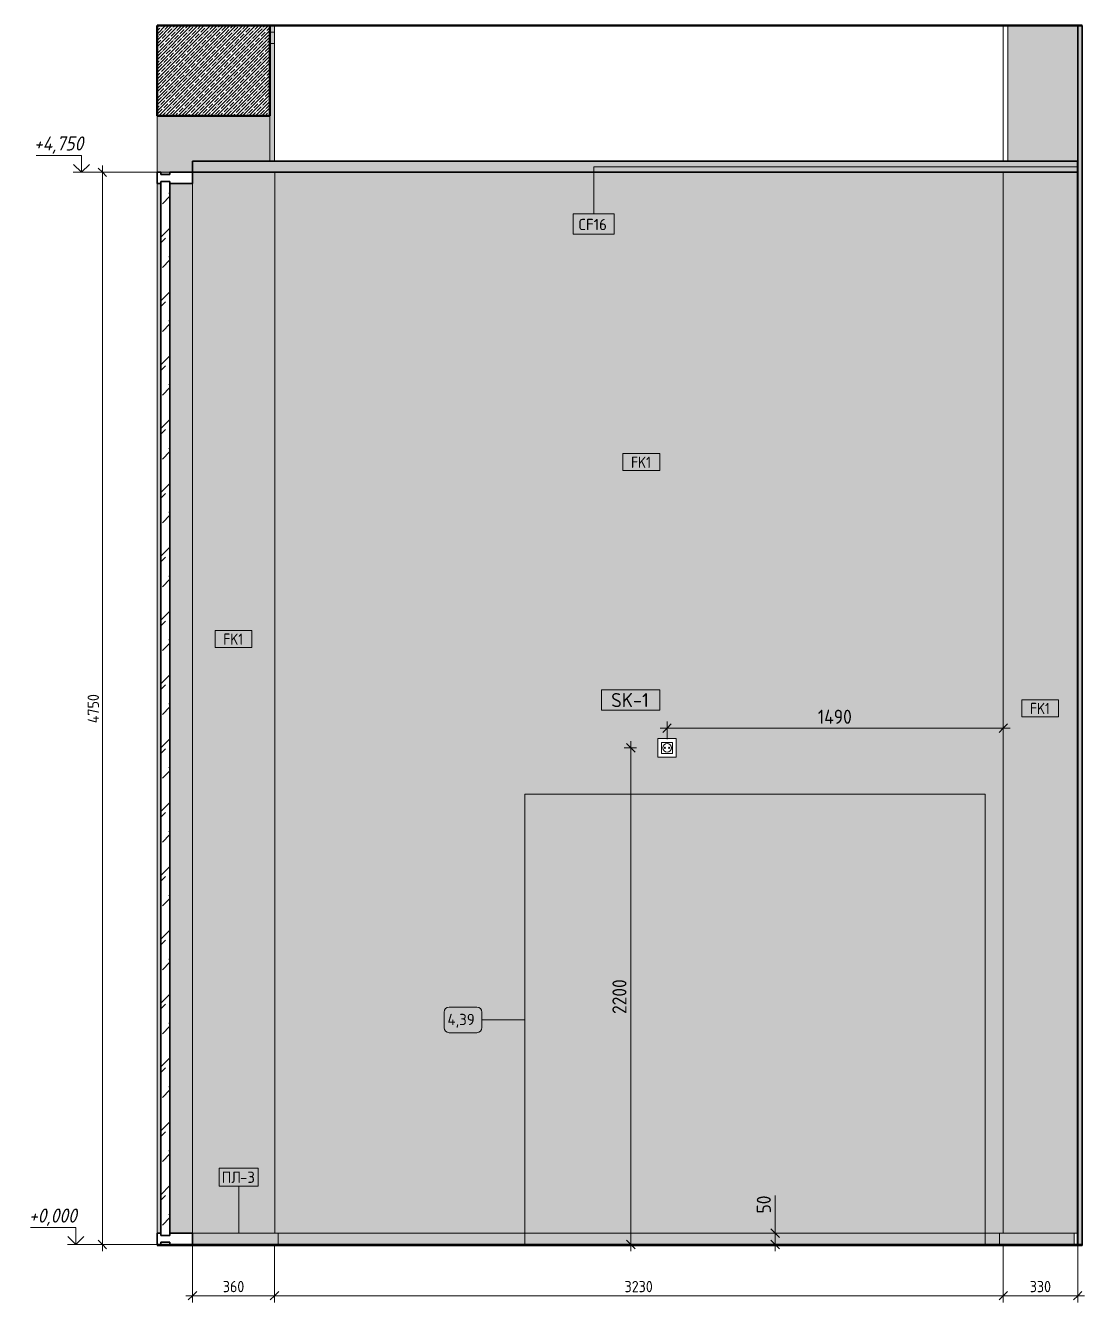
# Model space of a CAD drawing. Header units: millimetres. Extents: x 63432 to 177405, y -1987 to 27578.
# Drawn here: x 152721 to 157415, y 8143 to 13800 of the extents above; entities that cross this region are included whole.
import ezdxf

# ---------------------------------------------------------------- set-up
doc = ezdxf.new("R2010")
doc.units = ezdxf.units.MM
for name, color, linetype, lineweight in [('A-ANNO-DIMS', 7, 'Continuous', 9), ('A-ANNO-DIMS-25', 7, 'Continuous', 9), ('A-CLNG-IDEN', 7, 'Continuous', 9), ('A-FLOR', 7, 'Continuous', 9), ('A-GENM-1', 7, 'Continuous', 9), ('A-GENM-IDEN', 7, 'Continuous', 9), ('A-GLAZ-CURT', 7, 'Continuous', 9), ('A-GLAZ-CURT-3', 7, 'Continuous', 30), ('A-GLAZ-CWMG', 7, 'Continuous', 9), ('A-GLAZ-CWMG-2', 7, 'Continuous', 30), ('A-WALL', 7, 'Continuous', 9), ('A-WALL-IDEN', 7, 'Continuous', 9), ('A-WALL-PATT', 7, 'Continuous', 9), ('E-ELEC-EQPM', 7, 'Continuous', 9), ('E-ELEC-FIXT-IDEN', 7, 'Continuous', 9), ('G-ANNO-DIMS', 7, 'Continuous', 9), ('G-ANNO-DIMS-1', 7, 'Continuous', 20), ('I-FURN-IDEN', 7, 'Continuous', 9), ('I-WALL', 7, 'Continuous', 9), ('S-COLS', 7, 'Continuous', 9), ('Электрические приборы', 7, 'Continuous', 9)]:
    doc.layers.add(name, color=color, linetype=linetype, lineweight=lineweight)
for name, color, linetype, lineweight, true_color in [('A-CLNG-1', 7, 'Continuous', 9, 0x787878), ('A-CLNG-FNSH-1', 7, 'Continuous', 30, 0x3c3c3c), ('A-FLOR-1', 7, 'Continuous', 9, 0x787878), ('A-FLOR-FNSH-1', 7, 'Continuous', 30, 0x3c3c3c), ('A-FLOR-FNSH-2', 7, 'Continuous', 40, 0x3c3c3c), ('A-GLAZ-CURT-2', 7, 'Continuous', 9, 0x787878), ('A-WALL-5', 7, 'Continuous', 30, 0x3c3c3c), ('A-WALL-FNSH-3', 7, 'Continuous', 30, 0x3c3c3c), ('I-FURN-6', 7, 'Continuous', 9, 0xc0c0c0), ('I-FURN-8', 7, 'Continuous', 9, 0xacacac), ('I-WALL-1', 7, 'Continuous', 9, 0x787878), ('Розетки', 7, 'Continuous', 9, 0xff1e23)]:
    doc.layers.add(name, color=color, linetype=linetype, lineweight=lineweight, true_color=true_color)
doc.layers.add('I-FURN-7', color=7, linetype='Continuous', lineweight=9, true_color=0x7f7f7f, transparency=0.7)
doc.styles.add('GOST Common_5', font='GOST_Common.ttf', dxfattribs={"width": 0.9, "height": 50})
doc.styles.add('GOST Common_6', font='GOST_Common.ttf', dxfattribs={"height": 50})
doc.styles.add('GOST Common_7', font='GOST_Common.ttf', dxfattribs={"height": 62.5})
doc.styles.add('ISOCPEUR_2', font='isocpeur.ttf', dxfattribs={"width": 0.9, "height": 62.5})
doc.styles.add('ISOCPEUR_3', font='isocpeur.ttf', dxfattribs={"width": 0.9, "height": 50})
doc.styles.add('ISOCPEUR_I', font='isocpeui.ttf', dxfattribs={"width": 0.9, "height": 62.5})
doc.dimstyles.new('ISO-2_0_0_9К_Средний_округл2', dxfattribs={"dimscale": 304.8, "dimtxt": 49.799059, "dimasz": 0.123031, "dimexe": 0.098425, "dimexo": 0, "dimgap": 0, "dimtad": 1, "dimdec": 0, "dimrnd": 10, "dimzin": 0, "dimdsep": 46, "dimtxsty": 'ISOCPEUR_3', "dimblk1": 'OBLIQUE', "dimblk2": 'OBLIQUE', "dimsah": 1, "dimcen": 0.09, "dimdle": 0.098425, "dimazin": 0, "dimtfac": 1, "dimtdec": 4, "dimtix": 1, "dimtmove": 0, "dimatfit": 3, "dimfxl": 1, "dimtvp": 1, "dimtolj": 1, "dimtzin": 0, "dimarcsym": 2})
doc.dimstyles.new('ISO-2_5_0_9К_БОЛЬШОЙ_1', dxfattribs={"dimscale": 304.8, "dimtxt": 62.248823, "dimasz": 0.123031, "dimexe": 0.098425, "dimexo": 0.246063, "dimgap": 0, "dimtad": 1, "dimdec": 0, "dimrnd": 10, "dimzin": 0, "dimdsep": 46, "dimtxsty": 'ISOCPEUR_2', "dimblk1": 'OBLIQUE', "dimblk2": 'OBLIQUE', "dimsah": 1, "dimcen": 0.09, "dimdle": 0.098425, "dimazin": 0, "dimtfac": 1, "dimtdec": 4, "dimtix": 1, "dimtmove": 0, "dimatfit": 3, "dimfxl": 1, "dimtvp": 1, "dimtolj": 1, "dimtzin": 0, "dimarcsym": 2})
doc.dimstyles.new('ISO-2_5_0_9К_БОЛЬШОЙ_округление_1', dxfattribs={"dimscale": 304.8, "dimtxt": 62.248823, "dimasz": 0.123031, "dimexe": 0.098425, "dimexo": 0, "dimgap": 0, "dimtad": 1, "dimdec": 0, "dimrnd": 10, "dimzin": 0, "dimdsep": 46, "dimtxsty": 'ISOCPEUR_2', "dimblk1": 'OBLIQUE', "dimblk2": 'OBLIQUE', "dimsah": 1, "dimcen": 0.09, "dimdle": 0.098425, "dimazin": 0, "dimtfac": 1, "dimtdec": 4, "dimtix": 1, "dimtmove": 1, "dimatfit": 3, "dimfxl": 1, "dimtvp": 1, "dimtolj": 1, "dimtzin": 0, "dimarcsym": 2})
pattern_1 = [(45, (155480.13, 0), (-14.25598, 14.25598), []), (45, (155494.386, 0), (-14.25598, 14.25598), [25.202, -5.04, 0.8382, -4.202])]
pattern_2 = [(0, (155480.1304, 0), (30.48, 7.62), [2.515, -20.345, 2.515, -20.345, -121.92]), (0, (155480.1304, 0), (30.48, 7.62), [-45.72, 2.515, -43.205, 2.515, -20.345, -53.34]), (0, (155480.1304, 0), (30.48, 7.62), [-114.3, 2.515, -12.725, 2.515, -35.585]), (120, (155491.5604, 3.81), (-21.8391136, 22.5864543), [2.515, -20.345, 2.515, -20.345, -121.92]), (120, (155491.5604, 3.81), (-21.8391136, 22.5864543), [-45.72, 2.515, -43.205, 2.515, -20.345, -53.34]), (120, (155491.5604, 3.81), (-21.8391136, 22.5864543), [-114.3, 2.515, -12.725, 2.515, -35.585]), (240, (155495.3704, 19.05), (-8.6408864, -30.2064543), [2.515, -20.345, 2.515, -20.345, -121.92]), (240, (155495.3704, 19.05), (-8.6408864, -30.2064543), [-45.72, 2.515, -43.205, 2.515, -20.345, -53.34]), (240, (155495.3704, 19.05), (-8.6408864, -30.2064543), [-114.3, 2.515, -12.725, 2.515, -35.585])]

# ---------------------------------------------------------------- blocks, each defined once
blk = doc.blocks.new('Прямоугольный импост - Импост структурный с накладкой - 160мм-23562105-Развертка 3_12-5')
at = {"layer": 'A-GLAZ-CWMG-2'}
for p, q in [((-15633, 13150), (-15650, 13150)), ((-15650, 13150), (-15650, 13100)), ((-15633, 13140), (-15633, 13150)), ((-15593, 13140), (-15633, 13140)), ((-15493, 13150), (-15593, 13150)), ((-15593, 13150), (-15593, 13140)), ((-15493, 13100), (-15493, 13150)), ((-15650, 13100), (-15633, 13100)), ((-15633, 13100), (-15633, 13110)), ((-15633, 13110), (-15593, 13110)), ((-15593, 13110), (-15593, 13100)), ((-15593, 13100), (-15493, 13100))]:
    blk.add_line(p, q, dxfattribs=at)
blk = doc.blocks.new('Прямоугольный импост - Импост структурный с накладкой - 160мм-30335138-Развертка 3_12-5')
at = {"layer": 'A-GLAZ-CWMG'}
h = blk.add_hatch(color=256, dxfattribs=at)
h.paths.add_polyline_path([(-15593, 8400), (-15593, 8410), (-15633, 8410), (-15633, 8400), (-15628.8, 8400)])
h.paths.add_polyline_path([(-15633, 13140), (-15593, 13140), (-15593, 13150), (-15633, 13150)])
for points in [[(-15650, 8450), (-15633, 8450), (-15633, 13100), (-15650, 13100), (-15650, 9070.7)], [(-15593, 8450), (-15493, 8450), (-15493, 13100), (-15593, 13100), (-15593, 9070.7)]]:
    blk.add_hatch(color=256, dxfattribs=at).paths.add_polyline_path(points)
for p, q in [((-15633, 13150), (-15593, 13150)), ((-15650, 13100), (-15650, 8450)), ((-15493, 13100), (-15493, 8450)), ((-15593, 8400), (-15633, 8400))]:
    blk.add_line(p, q, dxfattribs=at)
blk = doc.blocks.new('Системная панель - Стекло - 40мм-30335156-Развертка 3_12-5')
at = {"layer": 'A-GLAZ-CURT-2'}
h = blk.add_hatch(dxfattribs=at)
h.set_pattern_fill('FP_51', color=256, style=0, pattern_type=2)
h.set_pattern_definition([(45, (-13499.5, 25), (-70.7107, 70.7107), [50, -150]), (45, (-13549.5, 0), (-70.7107, 70.7107), [150, -50]), (45, (-13449.5, -25), (-70.7107, 70.7107), [50, -150])])
h.paths.add_polyline_path([(-15633, 8440), (-15593, 8440), (-15593, 13110), (-15633, 13110), (-15633, 9070.7)])
at = {"layer": 'A-GLAZ-CURT-3'}
for p, q in [((-15593, 13110), (-15633, 13110)), ((-15633, 13110), (-15633, 8440)), ((-15593, 8440), (-15593, 13110)), ((-15633, 8440), (-15593, 8440))]:
    blk.add_line(p, q, dxfattribs=at)
blk = doc.blocks.new('Прямоугольный импост - Импост структурный с накладкой - 160мм-23562112-Развертка 3_12-5')
at = {"layer": 'A-GLAZ-CWMG-2'}
for p, q in [((-15633, 8450), (-15650, 8450)), ((-15650, 8450), (-15650, 8400)), ((-15633, 8440), (-15633, 8450)), ((-15593, 8440), (-15633, 8440)), ((-15493, 8450), (-15593, 8450)), ((-15593, 8450), (-15593, 8440)), ((-15493, 8400), (-15493, 8450)), ((-15650, 8400), (-15633, 8400)), ((-15633, 8400), (-15633, 8410)), ((-15633, 8410), (-15593, 8410)), ((-15593, 8410), (-15593, 8400)), ((-15593, 8400), (-15493, 8400))]:
    blk.add_line(p, q, dxfattribs=at)
blk = doc.blocks.new('Перегородка - 4_39-26237878-Развертка 3_12-5')
at = {"layer": 'I-FURN-7'}
for points in [[(-11980, 8450), (-11980, 10395), (-14020, 10395), (-14020, 8450), (-12062.1, 8450)], [(-13343.6, 8400), (-11980, 8400), (-11980, 8450), (-14020, 8450), (-14020, 8400), (-13599.9, 8400)]]:
    blk.add_hatch(color=256, dxfattribs=at).paths.add_polyline_path(points)
at = {"layer": 'I-FURN-6'}
for p, q in [((-14020, 10395), (-11980, 10395)), ((-14020, 8400), (-14020, 10395)), ((-11980, 8400), (-11980, 10395))]:
    blk.add_line(p, q, dxfattribs=at)
at = {"layer": 'I-FURN-8'}
for p, q in [((-14020, 10395), (-11980, 10395)), ((-14020, 10395), (-11980, 10395)), ((-11980, 10395), (-14020, 10395)), ((-14020, 8400), (-14020, 10395)), ((-11980, 10395), (-11980, 8400))]:
    blk.add_line(p, q, dxfattribs=at)
blk = doc.blocks.new('Плинтус - Плинтус темный _ст_школа_-32864411-Развертка 3_12-5')
at = {"layer": 'A-GENM-1'}
blk.add_hatch(color=256, dxfattribs=at).paths.add_polyline_path([(-15493, 8400), (-15114, 8400), (-15114, 8450), (-15493, 8450), (-15493, 8410)])
for p in [(-15493, 8450), (-15114, 8400)]:
    blk.add_line(p, (-15114, 8450), dxfattribs=at)
blk = doc.blocks.new('Плинтус - Плинтус темный _ст_школа_-32859016-Развертка 3_12-5')
at = {"layer": 'A-GENM-1'}
blk.add_line((-15114, 8450), (-15114, 8400), dxfattribs=at)
blk = doc.blocks.new('Плинтус - Плинтус темный _ст_школа_-32864412-Развертка 3_12-5')
at = {"layer": 'A-GENM-1'}
h = blk.add_hatch(color=256, dxfattribs=at)
h.paths.add_polyline_path([(-15114, 8400), (-14020, 8400), (-14020, 8450), (-15114, 8450), (-15114, 8422.1)])
h.paths.add_polyline_path([(-11916, 8400), (-11916, 8450), (-11980, 8450), (-11980, 8400), (-11927.4, 8400)])
for p, q in [((-15114, 8450), (-14020, 8450)), ((-14020, 8450), (-11980, 8450)), ((-11980, 8450), (-11916, 8450))]:
    blk.add_line(p, q, dxfattribs=at)
blk = doc.blocks.new('Плинтус - Плинтус темный _ст_школа_-32864413-Развертка 3_12-5')
at = {"layer": 'A-GENM-1'}
blk.add_line((-11916, 8400), (-11916, 8450), dxfattribs=at)
blk = doc.blocks.new('Плинтус - Плинтус темный _ст_школа_-32864416-Развертка 3_12-5')
at = {"layer": 'A-GENM-1'}
blk.add_hatch(color=256, dxfattribs=at).paths.add_polyline_path([(-11901, 8400), (-11586, 8400), (-11586, 8450), (-11916, 8450), (-11916, 8400)])
for q in [(-11586, 8450), (-11916, 8400)]:
    blk.add_line((-11916, 8450), q, dxfattribs=at)
blk = doc.blocks.new('Плинтус - Плинтус темный _ст_школа_-32864417-Развертка 3_12-5')
at = {"layer": 'A-GENM-1'}
for p, q in [((-11571, 8450), (-11586, 8450)), ((-11586, 8450), (-11586, 8400)), ((-11571, 8400), (-11571, 8450)), ((-11586, 8400), (-11571, 8400))]:
    blk.add_line(p, q, dxfattribs=at)
blk = doc.blocks.new('Роз - p220-25282436-Развертка 3_12-5')
at = {"layer": 'Розетки'}
for p, q in [((-13414.4, 10624.5), (-13365.4, 10624.5)), ((-13414.4, 10575.5), (-13414.4, 10624.5)), ((-13365.4, 10624.5), (-13365.4, 10575.5)), ((-13365.4, 10575.5), (-13414.4, 10575.5))]:
    blk.add_line(p, q, dxfattribs=at)
for centre, radius, start, end in [((-13389.9, 10600), 19, 0, 180), ((-13389.9, 10600), 19, 180, 0), ((-13399.4, 10600), 2.5, 0, 180), ((-13399.4, 10600), 2.5, 180, 0), ((-13380.4, 10600), 2.5, 0, 180), ((-13380.4, 10600), 2.5, 180, 0)]:
    blk.add_arc(centre, radius, start, end, dxfattribs=at)
blk = doc.blocks.new('Рамки - Рамка х1-25282438-Развертка 3_12-5')
at = {"layer": 'E-ELEC-EQPM'}
for p, q in [((-13430.9, 10641), (-13348.9, 10641)), ((-13430.9, 10559), (-13430.9, 10641)), ((-13348.9, 10641), (-13348.9, 10559)), ((-13414.4, 10624.5), (-13414.4, 10575.5)), ((-13365.4, 10624.5), (-13414.4, 10624.5)), ((-13365.4, 10575.5), (-13365.4, 10624.5)), ((-13348.9, 10559), (-13430.9, 10559)), ((-13414.4, 10575.5), (-13365.4, 10575.5))]:
    blk.add_line(p, q, dxfattribs=at)
blk = doc.blocks.new('Высотные отметки - Стрелка_Верх-17668718-Развертка 3_12-5')
at = {"layer": 'G-ANNO-DIMS'}
for p, q in [((-15985.7, 13225), (-16185.7, 13225)), ((-15985.7, 13150), (-15985.7, 13225)), ((-15947.8, 13150), (-16022.7, 13150))]:
    blk.add_line(p, q, dxfattribs=at)
at = {"layer": 'G-ANNO-DIMS-1'}
for q in [(-16021, 13185.4), (-15950.3, 13185.4)]:
    blk.add_line((-15985.7, 13150), q, dxfattribs=at)
blk = doc.blocks.new('DIMBLOCK54-Развертка 3_12-5')
at = {"layer": 'A-ANNO-DIMS-25'}
for p, q in [((153299.8, 13150), (153032.2, 13150)), ((153062.2, 8370), (153062.2, 13180)), ((153062.2, 13150), (153304.8, 13150)), ((153035.6, 8400), (153092.2, 8400)), ((153062.2, 8400), (153304.8, 8400))]:
    blk.add_line(p, q, dxfattribs=at)
at = {"layer": 'A-ANNO-DIMS-25', "lineweight": 20}
for p, q in [((153062.2, 13150), (153043.4, 13168.8)), ((153062.2, 13150), (153080.9, 13131.2)), ((153062.2, 8400), (153043.4, 8418.7)), ((153062.2, 8400), (153080.9, 8381.2))]:
    blk.add_line(p, q, dxfattribs=at)
at = {"layer": 'A-ANNO-DIMS-25', "color": 0, "insert": (152996.8, 10709.4), "char_height": 50, "width": 157.442, "attachment_point": 1, "rotation": 90, "line_spacing_factor": 1.149209, "style": 'ISOCPEUR_3'}
blk.add_mtext('4750', dxfattribs=at)
blk = doc.blocks.new('_Oblique')
at = {"color": 0, "linetype": 'ByBlock', "lineweight": -2}
blk.add_line((-0.5, -0.5), (0.5, 0.5), dxfattribs=at)
blk = doc.blocks.new('DIMBLOCK55-Развертка 3_12-5')
at = {"layer": 'A-ANNO-DIMS-25'}
for p, q in [((153461.6, 8400), (153461.6, 8143)), ((153461.6, 8173), (153461.6, 8400)), ((153824.6, 8400), (153824.6, 8143)), ((153824.6, 8173), (153824.6, 8400)), ((153431.6, 8173), (153824.6, 8173))]:
    blk.add_line(p, q, dxfattribs=at)
at = {"layer": 'A-ANNO-DIMS-25', "lineweight": 20}
for p, q in [((153461.6, 8173), (153442.9, 8154.3)), ((153461.6, 8173), (153480.4, 8191.8)), ((153824.6, 8173), (153805.9, 8154.3)), ((153824.6, 8173), (153843.4, 8191.8))]:
    blk.add_line(p, q, dxfattribs=at)
at = {"layer": 'A-ANNO-DIMS-25', "color": 0, "insert": (153595.7, 8238.4), "char_height": 50, "width": 113.772, "attachment_point": 1, "line_spacing_factor": 1.149209, "style": 'ISOCPEUR_3'}
blk.add_mtext('360', dxfattribs=at)
blk = doc.blocks.new('DIMBLOCK56-Развертка 3_12-5')
at = {"layer": 'A-ANNO-DIMS-25'}
for p, q in [((153824.6, 8400), (153824.6, 8143)), ((153824.6, 8173), (153824.6, 8400)), ((157054.6, 8400), (157054.6, 8143)), ((157054.6, 8173), (157054.6, 8400)), ((153824.6, 8173), (157054.6, 8173))]:
    blk.add_line(p, q, dxfattribs=at)
at = {"layer": 'A-ANNO-DIMS-25', "lineweight": 20}
for p, q in [((153824.6, 8173), (153805.9, 8154.3)), ((153824.6, 8173), (153843.4, 8191.8)), ((157054.6, 8173), (157035.9, 8154.3)), ((157054.6, 8173), (157073.4, 8191.8))]:
    blk.add_line(p, q, dxfattribs=at)
at = {"layer": 'A-ANNO-DIMS-25', "color": 0, "insert": (155376.4, 8238.4), "char_height": 50, "width": 151.696, "attachment_point": 1, "line_spacing_factor": 1.149209, "style": 'ISOCPEUR_3'}
blk.add_mtext('3230', dxfattribs=at)
blk = doc.blocks.new('DIMBLOCK57-Развертка 3_12-5')
at = {"layer": 'A-ANNO-DIMS-25'}
for p, q in [((157054.6, 8400), (157054.6, 8143)), ((157054.6, 8173), (157054.6, 8400)), ((157384.6, 8400), (157384.6, 8143)), ((157384.6, 8173), (157384.6, 8400)), ((157054.6, 8173), (157414.6, 8173))]:
    blk.add_line(p, q, dxfattribs=at)
at = {"layer": 'A-ANNO-DIMS-25', "lineweight": 20}
for p, q in [((157054.6, 8173), (157035.9, 8154.3)), ((157054.6, 8173), (157073.4, 8191.8)), ((157384.6, 8173), (157365.9, 8154.3)), ((157384.6, 8173), (157403.4, 8191.8))]:
    blk.add_line(p, q, dxfattribs=at)
at = {"layer": 'A-ANNO-DIMS-25', "color": 0, "insert": (157172.2, 8238.4), "char_height": 50, "width": 113.772, "attachment_point": 1, "line_spacing_factor": 1.149209, "style": 'ISOCPEUR_3'}
blk.add_mtext('330', dxfattribs=at)
blk = doc.blocks.new('DIMBLOCK58-Развертка 3_12-5')
at = {"layer": 'A-ANNO-DIMS-25'}
for p, q in [((155564.7, 10639.1), (155564.7, 10717.5)), ((157054.6, 10639.1), (157054.6, 10717.5)), ((155534.7, 10687.5), (157084.6, 10687.5)), ((155564.7, 10687.5), (155564.7, 10639.1)), ((157054.6, 10687.5), (157054.6, 10639.1))]:
    blk.add_line(p, q, dxfattribs=at)
at = {"layer": 'A-ANNO-DIMS-25', "lineweight": 20}
for p, q in [((155564.7, 10687.5), (155583.5, 10706.3)), ((157054.6, 10687.5), (157073.4, 10706.3)), ((155564.7, 10687.5), (155546, 10668.8)), ((157054.6, 10687.5), (157035.9, 10668.8))]:
    blk.add_line(p, q, dxfattribs=at)
at = {"layer": 'A-ANNO-DIMS-25', "color": 0, "insert": (156233.1, 10769.2), "char_height": 62.5, "width": 183.873, "attachment_point": 1, "line_spacing_factor": 1.149209, "style": 'ISOCPEUR_2'}
blk.add_mtext('1490', dxfattribs=at)
blk = doc.blocks.new('DIMBLOCK59-Развертка 3_12-5')
at = {"layer": 'A-ANNO-DIMS-25'}
for p, q in [((155429.7, 10600), (155374, 10600)), ((155404, 10630), (155404, 8370)), ((155404, 10600), (155429.7, 10600)), ((155355.5, 8400), (155434, 8400)), ((155404, 8400), (155355.5, 8400))]:
    blk.add_line(p, q, dxfattribs=at)
at = {"layer": 'A-ANNO-DIMS-25', "lineweight": 20}
for p, q in [((155404, 10600), (155385.2, 10618.8)), ((155404, 10600), (155422.7, 10581.2)), ((155404, 8400), (155385.2, 8418.7)), ((155404, 8400), (155422.7, 8381.2))]:
    blk.add_line(p, q, dxfattribs=at)
at = {"layer": 'A-ANNO-DIMS-25', "color": 0, "insert": (155322.3, 9421), "char_height": 62.5, "width": 189.619, "attachment_point": 1, "rotation": 90, "line_spacing_factor": 1.149209, "style": 'ISOCPEUR_2'}
blk.add_mtext('2200', dxfattribs=at)
blk = doc.blocks.new('М_силовых электроприборов_РАЗВЕРТКИ - Типоразмер_примечание-27444908-Развертка 3_12-5')
at = {"layer": 'E-ELEC-FIXT-IDEN'}
for p, q in [((-13422.7, 10857.5), (-13681, 10857.5)), ((-13681, 10857.5), (-13681, 10767.4)), ((-13422.7, 10767.4), (-13422.7, 10857.5)), ((-13681, 10767.4), (-13422.7, 10767.4))]:
    blk.add_line(p, q, dxfattribs=at)
blk = doc.blocks.new('Mark Reiling - Mark Reiling-26174330-Развертка 3_12-5')
at = {"layer": 'A-GENM-IDEN'}
for p, q in [((-15375.2, 8737.7), (-15375.2, 8658.9)), ((-15375.2, 8737.7), (-15201.8, 8737.7)), ((-15201.8, 8737.7), (-15375.2, 8737.7)), ((-15375.2, 8737.7), (-15375.2, 8658.9)), ((-15201.8, 8658.9), (-15201.8, 8737.7)), ((-15201.8, 8658.9), (-15201.8, 8737.7)), ((-15375.2, 8658.9), (-15201.8, 8658.9)), ((-15375.2, 8658.9), (-15201.8, 8658.9))]:
    blk.add_line(p, q, dxfattribs=at)
blk = doc.blocks.new('М_потолков - Марка_ Имя типа-25382930-Развертка 3_12-5')
at = {"layer": 'A-CLNG-IDEN'}
for p, q in [((-13624.1, 12966), (-13805.4, 12966)), ((-13805.4, 12966), (-13805.4, 12876.5)), ((-13624.1, 12876.5), (-13624.1, 12966)), ((-13805.4, 12876.5), (-13624.1, 12876.5))]:
    blk.add_line(p, q, dxfattribs=at)
blk = doc.blocks.new('М_стена_0001 - Типоразмер_без рамки-25382661-Развертка 3_12-5')
at = {"layer": 'A-WALL-IDEN'}
for p, q in [((-13422.7, 11903.7), (-13586, 11903.7)), ((-13586, 11903.7), (-13586, 11828.7)), ((-13422.7, 11828.7), (-13422.7, 11903.7)), ((-13586, 11828.7), (-13422.7, 11828.7))]:
    blk.add_line(p, q, dxfattribs=at)
blk = doc.blocks.new('DIMBLOCK60-Развертка 3_12-5')
at = {"layer": 'A-ANNO-DIMS-25'}
for p, q in [((156043.9, 8616.3), (156043.9, 8512.3)), ((156043.9, 8512.3), (156043.9, 8425)), ((156070.4, 8450), (156013.9, 8450)), ((156043.9, 8480), (156043.9, 8370)), ((156043.9, 8450), (156070.4, 8450)), ((156070.4, 8400), (156013.9, 8400)), ((156043.9, 8400), (156070.4, 8400))]:
    blk.add_line(p, q, dxfattribs=at)
at = {"layer": 'A-ANNO-DIMS-25', "lineweight": 20}
for p, q in [((156043.9, 8450), (156025.1, 8468.7)), ((156043.9, 8450), (156062.6, 8431.2)), ((156043.9, 8400), (156025.1, 8418.7)), ((156043.9, 8400), (156062.6, 8381.2))]:
    blk.add_line(p, q, dxfattribs=at)
at = {"layer": 'A-ANNO-DIMS-25', "color": 0, "insert": (155962.2, 8537.3), "char_height": 62.5, "width": 94.81, "attachment_point": 1, "rotation": 90, "line_spacing_factor": 1.149209, "style": 'ISOCPEUR_2'}
blk.add_mtext('50', dxfattribs=at)
blk = doc.blocks.new('Марка_Мебель - В прямоуг_Balcon_Марка-25523697-Развертка 3_12-5')
at = {"layer": 'I-FURN-IDEN'}
for p, q in [((-14355.5, 9451.9), (-14232.8, 9451.9)), ((-14378, 9429.4), (-14378, 9360.4)), ((-14210.3, 9429.4), (-14210.3, 9360.6)), ((-14355.7, 9338.1), (-14232.8, 9338.1))]:
    blk.add_line(p, q, dxfattribs=at)
for centre, radius, start, end in [((-14355.5, 9429.4), 22.5, 90, 180), ((-14232.8, 9429.4), 22.5, 0, 90), ((-14355.7, 9360.4), 22.3, 180, 270), ((-14232.8, 9360.6), 22.5, 270, 0)]:
    blk.add_arc(centre, radius, start, end, dxfattribs=at)

msp = doc.modelspace()

# ---------------------------------------------------------------- hatches: boundary and pattern name
at = {"layer": 'A-CLNG-1'}
msp.add_hatch(color=256, dxfattribs=at).paths.add_polyline_path([(153804.6, 13150), (157383.6, 13150), (157383.6, 13200), (153461.6, 13200), (153461.6, 13150)])
at = {"layer": 'A-FLOR-1'}
h = msp.add_hatch(dxfattribs=at)
h.set_pattern_fill('FP_50', color=256, style=0, pattern_type=2)
h.set_pattern_definition(pattern_1)
h.paths.add_polyline_path([(157054.6, 13800), (157405.1, 13800), (157405.1, 13800.3), (153304.6, 13800.3), (153304.6, 13800), (156892.5, 13800)])
h = msp.add_hatch(dxfattribs=at)
h.set_pattern_fill('FP_50', color=256, style=0, pattern_type=2)
h.set_pattern_definition(pattern_1)
h.paths.add_polyline_path([(153804.6, 13400), (153804.6, 13800), (153304.6, 13800), (153304.6, 13400), (153461.6, 13400)])
msp.add_hatch(color=256, dxfattribs=at).paths.add_polyline_path([(157383.6, 8395), (157384.6, 8395), (157384.6, 8400), (153461.6, 8400), (153461.6, 8395), (157148.8, 8395)])
h = msp.add_hatch(dxfattribs=at)
h.set_pattern_fill('FP_49', color=256, style=0, pattern_type=2)
h.set_pattern_definition([(45, (155480.13, 0), (-18.85854, 18.85854), [26.67, -4.445, 0.889, -4.445]), (45, (155480.13, 18.847), (-18.85854, 18.85854), []), (50, (155480.13, 0), (31.88227, -2.78904), [3.334, -36.671]), (355, (155480.13, 0), (-6.16744, 33.43476), [2.667, -29.337]), (100.451, (155482.787, -0.232), (25.71478, 30.64491), [2.833, -31.166]), (46.184, (155480.13, 8.89), (47.4386, -7.35742), [5.001, -55.007]), (96.636, (155484.083, 8.277), (41.54552, 43.30015), [4.25, -46.749]), (351.184, (155480.13, 8.89), (41.54594, 43.29915), [4.001, -44.006]), (21, (155484.575, 6.667), (26.53271, -17.896184), [3.334, -36.671]), (326, (155484.575, 6.667), (10.81533, 32.23273), [2.667, -29.337]), (71.451, (155486.786, 5.176), (37.3476, 14.33587), [2.833, -31.166]), (37.5, (155480.13, 0), (0.540908, 14.797043), [0.8382, -28.143, 0.8382, -28.943, -29.448]), (37.5, (155480.13, 0), (0.540908, 14.797043), [-58.763, 0.8382, -28.61]), (7.5, (155480.13, 0), (11.693745, 17.531323), [0.8382, -16.142, 0.8382, -27.476, -11.224]), (7.5, (155480.13, 0), (11.693745, 17.531323), [-45.295, 0.8382, -10.385]), (327.5, (155470.218, 0), (23.728552, -1.002312), [0.8382, -10.274, 0.8382, -33.833, -46.006]), (327.5, (155470.218, 0), (23.728552, -1.002312), [-45.784, 0.8382, -45.168]), (317.5, (155465.773, 0), (25.92281, 4.44989), [0.8382, -13.608, 0.8382, -22.187, -32.671]), (317.5, (155465.773, 0), (25.92281, 4.44989), [-37.471, 0.8382, -31.833])])
h.paths.add_polyline_path([(157405.1, 8395), (157405.1, 8395), (157404.6, 8395)])
at = {"layer": 'A-WALL'}
h = msp.add_hatch(color=256, dxfattribs=at)
h.paths.add_polyline_path([(153304.6, 13770.6), (153304.6, 13800), (153304.3, 13800), (153304.3, 13770.6)])
h.paths.add_polyline_path([(153804.6, 13770.6), (153824.6, 13770.6), (153824.6, 13800), (153804.6, 13800)])
at = {"layer": 'A-WALL-PATT'}
for points in [[(153804.6, 8450), (153824.6, 8450), (153824.6, 13150), (153461.6, 13150), (153461.6, 8450)], [(153825.6, 8450), (153825.6, 13150), (153824.6, 13150), (153824.6, 8450)], [(157383.6, 8450), (157383.6, 13150), (157053.6, 13150), (157053.6, 8450), (157368.6, 8450)]]:
    msp.add_hatch(color=256, dxfattribs=at).paths.add_polyline_path(points)
h = msp.add_hatch(color=256, dxfattribs=at)
h.paths.add_polyline_path([(153825.6, 8450), (154934.6, 8450), (154934.6, 10395), (156974.6, 10395), (156974.6, 8450), (157053.6, 8450), (157053.6, 13150), (153825.6, 13150), (153825.6, 9070.7)])
h.paths.add_polyline_path([(155605.7, 10559), (155523.7, 10559), (155523.7, 10641), (155605.7, 10641), (155605.7, 10575.5)])
h.paths.add_polyline_path([(155555.2, 10597.5), (155556.5, 10597.8), (155557.4, 10598.7), (155557.7, 10600), (155557.4, 10601.2), (155556.5, 10602.2), (155555.2, 10602.5), (155554, 10602.2), (155553, 10601.2), (155552.7, 10600), (155553, 10598.7), (155554, 10597.8), (155554.6, 10597.6)])
h.paths.add_polyline_path([(155574.2, 10597.5), (155575.5, 10597.8), (155576.4, 10598.7), (155576.7, 10600), (155576.4, 10601.2), (155575.5, 10602.2), (155574.2, 10602.5), (155573, 10602.2), (155572, 10601.2), (155571.7, 10600), (155572, 10598.7), (155573, 10597.8), (155573.6, 10597.6)])
at = {"layer": 'I-WALL'}
h = msp.add_hatch(color=256, dxfattribs=at)
h.paths.add_polyline_path([(153804.6, 13720.6), (153824.6, 13720.6), (153824.6, 13770.6), (153804.6, 13770.6), (153804.6, 13722)])
h.paths.add_polyline_path([(153304.3, 13722), (153304.6, 13722), (153304.6, 13770.6), (153304.3, 13770.6), (153304.3, 13761.5)])
for points in [[(157384.6, 13199), (157384.6, 13800), (157074.6, 13800), (157074.6, 13200), (157383.6, 13200), (157383.6, 13199)], [(153304.6, 8395), (153304.6, 13722), (153304.3, 13722), (153304.3, 8395)], [(153824.6, 13200), (153824.6, 13720.6), (153804.6, 13720.6), (153804.6, 13200)]]:
    msp.add_hatch(color=256, dxfattribs=at).paths.add_polyline_path(points)
h = msp.add_hatch(color=256, dxfattribs=at)
h.paths.add_polyline_path([(157404.6, 8395), (157404.6, 8400), (157384.6, 8400), (157384.6, 8395)])
h.paths.add_polyline_path([(157384.6, 13150), (157384.6, 13199), (157383.6, 13199), (157383.6, 13150)])
at = {"layer": 'I-WALL-1'}
h = msp.add_hatch(dxfattribs=at)
h.set_pattern_fill('FP_53', color=256, style=0, pattern_type=2)
h.set_pattern_definition(pattern_2)
h.paths.add_polyline_path([(157404.6, 8400), (157404.6, 13800), (157384.6, 13800), (157384.6, 8400)])
h = msp.add_hatch(dxfattribs=at)
h.set_pattern_fill('FP_52', color=256, style=0, pattern_type=2)
h.set_pattern_definition([(45, (155480.13, 0), (-8.838835, 8.838835), [])])
h.paths.add_polyline_path([(157404.6, 8395), (157405.1, 8395), (157405.1, 13230), (157404.6, 13230), (157404.6, 8400)])
h = msp.add_hatch(dxfattribs=at)
h.set_pattern_fill('FP_53', color=256, style=0, pattern_type=2)
h.set_pattern_definition(pattern_2)
h.paths.add_polyline_path([(153404.6, 8395), (153404.6, 8400), (153384.6, 8400), (153384.6, 8395)])
at = {"layer": 'S-COLS'}
msp.add_hatch(color=256, dxfattribs=at).paths.add_polyline_path([(157405.1, 13230), (157405.1, 13800), (157404.6, 13800), (157404.6, 13230)])
h = msp.add_hatch(color=256, dxfattribs=at)
h.paths.add_polyline_path([(153321.6, 8395), (153384.6, 8395), (153384.6, 8400), (153304.6, 8400), (153304.6, 8395)])
h.paths.add_polyline_path([(153321.6, 13150), (153461.6, 13150), (153461.6, 13200), (153804.6, 13200), (153804.6, 13400), (153304.6, 13400), (153304.6, 13150)])

# ---------------------------------------------------------------- linework, layer by layer
at = {"layer": 'A-CLNG-FNSH-1'}
for p, q in [((157383.6, 13200), (153461.6, 13200)), ((153461.6, 13200), (153461.6, 13150)), ((157383.6, 13150), (157383.6, 13200)), ((157383.6, 13151), (153461.6, 13151)), ((153461.6, 13150), (157383.6, 13150))]:
    msp.add_line(p, q, dxfattribs=at)
at = {"layer": 'A-CLNG-IDEN'}
for p, q in [((155239.9, 13175), (155239.9, 12966)), ((157383.6, 13175), (155239.9, 13175))]:
    msp.add_line(p, q, dxfattribs=at)
at = {"layer": 'A-FLOR'}
for p, q in [((153304.6, 13800), (153304.3, 13800)), ((153304.3, 8395), (153304.6, 8395))]:
    msp.add_line(p, q, dxfattribs=at)
at = {"layer": 'A-FLOR-FNSH-1'}
for p, q in [((157405.1, 8395), (153304.6, 8395)), ((153304.6, 8395), (153304.6, 8395)), ((157384.6, 8400), (153461.6, 8400)), ((153461.6, 8400), (153461.6, 8395)), ((157384.6, 8395), (157384.6, 8400))]:
    msp.add_line(p, q, dxfattribs=at)
at = {"layer": 'A-FLOR-FNSH-2'}
for p, q in [((153304.6, 13800.3), (153304.6, 13800)), ((153304.6, 13800), (157405.1, 13800)), ((153304.6, 13800), (153304.6, 13400)), ((153804.6, 13400), (153804.6, 13800)), ((153304.6, 13400), (153804.6, 13400))]:
    msp.add_line(p, q, dxfattribs=at)
at = {"layer": 'A-GENM-IDEN'}
msp.add_line((153666.1, 8450), (153666.1, 8657.8), dxfattribs=at)
at = {"layer": 'A-WALL'}
for p, q in [((153304.3, 13770.6), (153304.6, 13770.6)), ((153804.6, 13770.6), (153824.6, 13770.6))]:
    msp.add_line(p, q, dxfattribs=at)
at = {"layer": 'A-WALL-5'}
for p, q in [((157384.6, 13800), (157384.6, 13150)), ((157404.6, 8395), (157404.6, 13800)), ((157405.1, 13230), (157404.6, 13230)), ((153384.6, 8400), (153384.6, 8395)), ((153404.6, 8400), (153384.6, 8400)), ((153404.6, 8395), (153404.6, 8400)), ((157384.6, 8400), (157404.6, 8400))]:
    msp.add_line(p, q, dxfattribs=at)
at = {"layer": 'A-WALL-FNSH-3'}
for p, q in [((157384.6, 13150), (157383.6, 13150)), ((157383.6, 13150), (157383.6, 8400)), ((157384.6, 8400), (157384.6, 13150))]:
    msp.add_line(p, q, dxfattribs=at)
at = {"layer": 'G-ANNO-DIMS'}
for p, q in [((153197.1, 13150), (152969, 13150)), ((153567, 13150), (153197.1, 13150)), ((153207.8, 8400), (152944.1, 8400)), ((153522.9, 8400), (153207.8, 8400))]:
    msp.add_line(p, q, dxfattribs=at)
at = {"layer": 'I-FURN-IDEN'}
msp.add_line((154934.6, 9395), (154744.4, 9395), dxfattribs=at)
at = {"layer": 'I-WALL'}
for p, q in [((153824.6, 13800), (153824.6, 13200)), ((157054.6, 13200), (157054.6, 13800)), ((157074.6, 13800), (157074.6, 13200)), ((153304.6, 13722), (153304.3, 13722)), ((153804.6, 13720.6), (153824.6, 13720.6)), ((157384.6, 13199), (157383.6, 13199)), ((153825.6, 13150), (153825.6, 8450)), ((157053.6, 13150), (157053.6, 8450))]:
    msp.add_line(p, q, dxfattribs=at)
at = {"layer": 'S-COLS'}
for p, q in [((153304.6, 13400), (153304.6, 13150)), ((153804.6, 13400), (153804.6, 13200)), ((153304.6, 8400), (153304.6, 8395))]:
    msp.add_line(p, q, dxfattribs=at)

# ---------------------------------------------------------------- block references
at = {"layer": 'A-CLNG-IDEN'}
msp.add_blockref('М_потолков - Марка_ Имя типа-25382930-Развертка 3_12-5', (168954.6, 0), dxfattribs=at)
at = {"layer": 'A-GENM-1'}
for name in ['Плинтус - Плинтус темный _ст_школа_-32864411-Развертка 3_12-5', 'Плинтус - Плинтус темный _ст_школа_-32859016-Развертка 3_12-5', 'Плинтус - Плинтус темный _ст_школа_-32864412-Развертка 3_12-5', 'Плинтус - Плинтус темный _ст_школа_-32864413-Развертка 3_12-5', 'Плинтус - Плинтус темный _ст_школа_-32864416-Развертка 3_12-5', 'Плинтус - Плинтус темный _ст_школа_-32864417-Развертка 3_12-5']:
    msp.add_blockref(name, (168954.6, 0), dxfattribs=at)
at = {"layer": 'A-GENM-IDEN'}
msp.add_blockref('Mark Reiling - Mark Reiling-26174330-Развертка 3_12-5', (168954.6, 0), dxfattribs=at)
at = {"layer": 'A-GLAZ-CURT'}
msp.add_blockref('Системная панель - Стекло - 40мм-30335156-Развертка 3_12-5', (168954.6, 0), dxfattribs=at)
at = {"layer": 'A-GLAZ-CWMG'}
for name in ['Прямоугольный импост - Импост структурный с накладкой - 160мм-23562105-Развертка 3_12-5', 'Прямоугольный импост - Импост структурный с накладкой - 160мм-30335138-Развертка 3_12-5', 'Прямоугольный импост - Импост структурный с накладкой - 160мм-23562112-Развертка 3_12-5']:
    msp.add_blockref(name, (168954.6, 0), dxfattribs=at)
at = {"layer": 'A-WALL-IDEN'}
for p in [(168954.6, 0), (167147.3, -783.4), (170722.8, -1090.6)]:
    msp.add_blockref('М_стена_0001 - Типоразмер_без рамки-25382661-Развертка 3_12-5', p, dxfattribs=at)
at = {"layer": 'E-ELEC-EQPM'}
msp.add_blockref('Рамки - Рамка х1-25282438-Развертка 3_12-5', (168954.6, 0), dxfattribs=at)
at = {"layer": 'E-ELEC-FIXT-IDEN'}
msp.add_blockref('М_силовых электроприборов_РАЗВЕРТКИ - Типоразмер_примечание-27444908-Развертка 3_12-5', (168954.6, 0), dxfattribs=at)
at = {"layer": 'G-ANNO-DIMS'}
for p in [(168954.6, 0), (168929.7, -4750)]:
    msp.add_blockref('Высотные отметки - Стрелка_Верх-17668718-Развертка 3_12-5', p, dxfattribs=at)
at = {"layer": 'I-FURN-6'}
msp.add_blockref('Перегородка - 4_39-26237878-Развертка 3_12-5', (168954.6, 0), dxfattribs=at)
at = {"layer": 'I-FURN-IDEN'}
msp.add_blockref('Марка_Мебель - В прямоуг_Balcon_Марка-25523697-Развертка 3_12-5', (168954.6, 0), dxfattribs=at)
at = {"layer": 'Электрические приборы'}
msp.add_blockref('Роз - p220-25282436-Развертка 3_12-5', (168954.6, 0), dxfattribs=at)

# ---------------------------------------------------------------- texts
at = {"layer": 'A-CLNG-IDEN', "insert": (155171.1, 12943.8), "char_height": 50, "width": 162.342, "attachment_point": 1, "style": 'GOST Common_6'}
msp.add_mtext('CF16', dxfattribs=at)
at = {"layer": 'A-GENM-IDEN', "char_height": 50, "attachment_point": 1, "style": 'GOST Common_6'}
for s, insert, width in [('ПЛ', (153591, 8722.7), 98.207), ('-3', (153672, 8722.7), 86.181)]:
    msp.add_mtext(s, dxfattribs=dict(at, insert=insert, width=width))
at = {"layer": 'A-WALL-IDEN', "char_height": 50, "width": 111.835, "attachment_point": 1, "style": 'GOST Common_5'}
for insert in [(155405.4, 11890.2), (153598.1, 11106.7), (157173.6, 10799.5)]:
    msp.add_mtext('FK1', dxfattribs=dict(at, insert=insert))
at = {"layer": 'E-ELEC-FIXT-IDEN', "insert": (155316.9, 10843), "char_height": 62.5, "width": 212.447, "attachment_point": 1, "style": 'GOST Common_7'}
msp.add_mtext('SK-1', dxfattribs=at)
at = {"layer": 'I-FURN-IDEN', "insert": (154591.4, 9421.8), "char_height": 50, "width": 158.333, "attachment_point": 1, "style": 'GOST Common_6'}
msp.add_mtext('4,39', dxfattribs=at)

# ---------------------------------------------------------------- dimensions: what is measured, and where the dimension line sits
at = {"layer": 'A-ANNO-DIMS'}
for base, p1, p2, dimstyle, override, picture, middle in [((153062.2, 13150), (153035.6, 8400), (153299.8, 13150), 'ISO-2_0_0_9К_Средний_округл2', {"dimpost": '<>', "dimfxl": 4757.341145}, 'DIMBLOCK54-Развертка 3_12-5', (153037.2, 10775)), ((155404, 8400), (155504.7, 10600), (155430.5, 8400), 'ISO-2_5_0_9К_БОЛЬШОЙ_1', {"dimpost": '<>', "dimfxl": 2201.251905}, 'DIMBLOCK59-Развертка 3_12-5', (155372.7, 9500))]:
    dim = msp.add_linear_dim(base=base, p1=p1, p2=p2, angle=90, dimstyle=dimstyle, override=override, dxfattribs=at)
    dim.commit()
    dim.dimension.update_dxf_attribs({"geometry": picture, "text_midpoint": middle})
for base, p1, p2, dimstyle, override, picture, middle in [((157054.6, 10687.5), (155564.7, 10714.1), (157054.6, 10714.1), 'ISO-2_5_0_9К_БОЛЬШОЙ_1', {"dimpost": '<>', "dimfxl": 1489.93044}, 'DIMBLOCK58-Развертка 3_12-5', (156309.7, 10718.8)), ((153824.6, 8173), (153461.6, 8400), (153824.6, 8400), 'ISO-2_0_0_9К_Средний_округл2', {"dimpost": '<>', "dimfxl": 362.999965}, 'DIMBLOCK55-Развертка 3_12-5', (153643.1, 8198)), ((157054.6, 8173), (153824.6, 8400), (157054.6, 8400), 'ISO-2_0_0_9К_Средний_округл2', {"dimpost": '<>', "dimfxl": 3230.000062}, 'DIMBLOCK56-Развертка 3_12-5', (155439.6, 8198)), ((157384.6, 8173), (157054.6, 8400), (157384.6, 8400), 'ISO-2_0_0_9К_Средний_округл2', {"dimpost": '<>', "dimfxl": 330.000011}, 'DIMBLOCK57-Развертка 3_12-5', (157219.6, 8198))]:
    dim = msp.add_linear_dim(base=base, p1=p1, p2=p2, dimstyle=dimstyle, override=override, dxfattribs=at)
    dim.commit()
    dim.dimension.update_dxf_attribs({"geometry": picture, "text_midpoint": middle})
dim = msp.add_linear_dim(base=(156043.9, 8400), p1=(156070.4, 8450), p2=(156070.4, 8400), angle=90, dimstyle='ISO-2_5_0_9К_БОЛЬШОЙ_округление_1', override={"dimpost": '<>', "dimfxl": 50}, dxfattribs=at)
dim.commit()
dim.dimension.update_dxf_attribs({"geometry": 'DIMBLOCK60-Развертка 3_12-5', "text_midpoint": (156003.9, 8584.7), "dimtype": 160, "text_rotation": 90})

# ---------------------------------------------------------------- next in the draw order: texts
at = {"layer": 'G-ANNO-DIMS', "char_height": 62.5, "attachment_point": 1, "line_spacing_factor": 1.149209, "style": 'ISOCPEUR_I', "bg_fill": 3, "box_fill_scale": 1.25, "bg_fill_color": 256, "bg_fill_true_color": 13158600, "bg_fill_transparency": 0}
for s, insert, width in [('+4,750', (152758.8, 13309.2), 270.391), ('+0,000', (152737, 8559.2), 262.922)]:
    msp.add_mtext(s, dxfattribs=dict(at, insert=insert, width=width))

doc.saveas('drawing.dxf')
